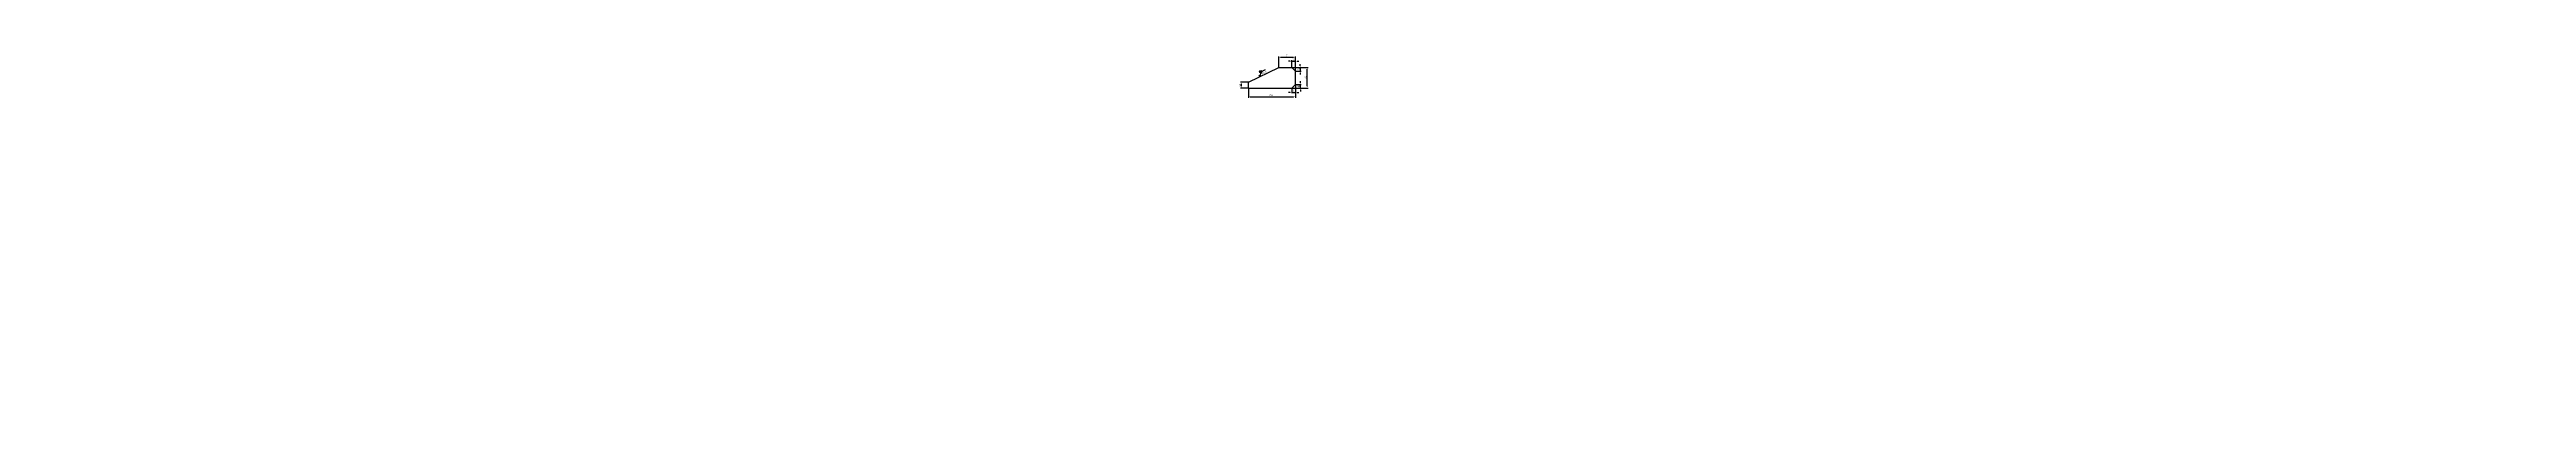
# Model space of a CAD drawing. Header units: millimetres. Extents: x 101 to 10688, y -949 to 617.
# The model-space entities are those that its viewports show. They can reach past a viewport. Long polylines and large blocks are cut down to what shows.
import ezdxf

# ---------------------------------------------------------------- set-up
doc = ezdxf.new("R2010")
doc.units = ezdxf.units.MM
for name, color, linetype in [('Cont', 6, 'Continuous'), ('Dim', 7, 'Continuous'), ('Hatch', 2, 'Continuous'), ('Text', 3, 'Continuous')]:
    doc.layers.add(name, color=color, linetype=linetype)
doc.styles.add('Style1', font='romans.shx', dxfattribs={"width": 0.8})
doc.dimstyles.new('LIN_2.5$0', dxfattribs={"dimscale": 2.5, "dimtxt": 3, "dimasz": 3, "dimexe": 1.5, "dimexo": 0, "dimgap": 1.5, "dimtad": 3, "dimdec": 0, "dimzin": 13, "dimdsep": 46, "dimtxsty": 'Style1', "dimcen": 0, "dimclrt": 3, "dimadec": 0, "dimazin": 0, "dimtfac": 1, "dimtdec": 0, "dimtmove": 0, "dimatfit": 3, "dimfxl": 1, "dimtolj": 1, "dimtzin": 13, "dimarcsym": 0})
pattern_1 = [(45, (9476.1739, -80.6888), (-0.56126601, 0.56126601), []), (135, (9476.1739, -80.6888), (-0.56126601, -0.56126601), [])]
pattern_2 = [(45, (9476.1739, -1430.6888), (-0.56126601, 0.56126601), []), (135, (9476.1739, -1430.6888), (-0.56126601, -0.56126601), [])]

# ---------------------------------------------------------------- blocks, each defined once
blk = doc.blocks.new('*D15')
at = {"layer": 'Defpoints', "color": 0, "transparency": 16777216}
for p in [(5226, 452), (5426, 467), (5426, 415)]:
    blk.add_point(p, dxfattribs=at)
at = {"layer": 'Dim', "color": 0, "lineweight": -2, "transparency": 16777216}
for p, q in [((5226, 452), (5226, 411)), ((5426, 467), (5426, 411)), ((5233, 415), (5418, 415))]:
    blk.add_line(p, q, dxfattribs=at)
at = {"layer": 'Dim', "color": 0, "transparency": 16777216}
for points in [[(5233, 416), (5233, 413), (5226, 415)], [(5418, 416), (5418, 413), (5426, 415)]]:
    blk.add_solid(points, dxfattribs=at)
at = {"layer": 'Dim', "color": 3, "transparency": 16777216, "insert": (5322, 422), "char_height": 7.5, "attachment_point": 5, "style": 'Style1'}
blk.add_mtext('\\A1;200', dxfattribs=at)
blk = doc.blocks.new('*D16')
at = {"layer": 'Defpoints', "color": 0, "transparency": 16777216}
for p in [(5411, 540), (5477, 540), (5411, 452)]:
    blk.add_point(p, dxfattribs=at)
at = {"layer": 'Dim', "color": 0, "lineweight": -2, "transparency": 16777216}
for p, q in [((5411, 540), (5481, 540)), ((5477, 460), (5477, 533)), ((5411, 452), (5481, 452))]:
    blk.add_line(p, q, dxfattribs=at)
at = {"layer": 'Dim', "color": 0, "transparency": 16777216}
for points in [[(5476, 533), (5478, 533), (5477, 540)], [(5476, 460), (5478, 460), (5477, 452)]]:
    blk.add_solid(points, dxfattribs=at)
at = {"layer": 'Dim', "color": 3, "transparency": 16777216, "insert": (5469, 498), "char_height": 7.5, "attachment_point": 5, "rotation": 90, "style": 'Style1'}
blk.add_mtext('\\A1;88', dxfattribs=at)
blk = doc.blocks.new('*D17')
at = {"layer": 'Defpoints', "color": 0, "transparency": 16777216}
for p in [(5411, 540), (5426, 525), (5446, 525)]:
    blk.add_point(p, dxfattribs=at)
at = {"layer": 'Dim', "color": 0, "lineweight": -2, "transparency": 16777216}
for p, q in [((5411, 540), (5450, 540)), ((5446, 548), (5446, 555)), ((5446, 540), (5446, 525)), ((5426, 525), (5450, 525)), ((5446, 518), (5446, 510))]:
    blk.add_line(p, q, dxfattribs=at)
at = {"layer": 'Dim', "color": 0, "transparency": 16777216}
for points in [[(5445, 548), (5448, 548), (5446, 540)], [(5445, 518), (5448, 518), (5446, 525)]]:
    blk.add_solid(points, dxfattribs=at)
at = {"layer": 'Dim', "color": 3, "transparency": 16777216, "insert": (5439, 533), "char_height": 7.5, "attachment_point": 5, "rotation": 90, "style": 'Style1'}
blk.add_mtext('\\A1;15', dxfattribs=at)
blk = doc.blocks.new('*D18')
at = {"layer": 'Defpoints', "color": 0, "transparency": 16777216}
for p in [(5411, 540), (5426, 567), (5426, 525)]:
    blk.add_point(p, dxfattribs=at)
at = {"layer": 'Dim', "color": 0, "lineweight": -2, "transparency": 16777216}
for p, q in [((5403, 567), (5396, 567)), ((5411, 540), (5411, 571)), ((5411, 567), (5426, 567)), ((5426, 525), (5426, 571)), ((5433, 567), (5441, 567))]:
    blk.add_line(p, q, dxfattribs=at)
at = {"layer": 'Dim', "color": 0, "transparency": 16777216}
for points in [[(5403, 568), (5403, 566), (5411, 567)], [(5433, 568), (5433, 566), (5426, 567)]]:
    blk.add_solid(points, dxfattribs=at)
at = {"layer": 'Dim', "color": 3, "transparency": 16777216, "insert": (5418, 575), "char_height": 7.5, "attachment_point": 5, "style": 'Style1'}
blk.add_mtext('\\A1;15', dxfattribs=at)
blk = doc.blocks.new('*D12')
at = {"layer": 'Defpoints', "color": 0, "transparency": 16777216}
for p in [(5411, 452), (5426, 467), (5426, 434)]:
    blk.add_point(p, dxfattribs=at)
at = {"layer": 'Dim', "color": 0, "lineweight": -2, "transparency": 16777216}
for p, q in [((5403, 434), (5396, 434)), ((5411, 452), (5411, 430)), ((5411, 434), (5426, 434)), ((5426, 467), (5426, 430)), ((5433, 434), (5441, 434))]:
    blk.add_line(p, q, dxfattribs=at)
at = {"layer": 'Dim', "color": 0, "transparency": 16777216}
for points in [[(5403, 435), (5403, 433), (5411, 434)], [(5433, 435), (5433, 433), (5426, 434)]]:
    blk.add_solid(points, dxfattribs=at)
at = {"layer": 'Dim', "color": 3, "transparency": 16777216, "insert": (5418, 441), "char_height": 7.5, "attachment_point": 5, "style": 'Style1'}
blk.add_mtext('\\A1;15', dxfattribs=at)
blk = doc.blocks.new('*D13')
at = {"layer": 'Defpoints', "color": 0, "transparency": 16777216}
for p in [(5411, 452), (5426, 467), (5448, 467)]:
    blk.add_point(p, dxfattribs=at)
at = {"layer": 'Dim', "color": 0, "lineweight": -2, "transparency": 16777216}
for p, q in [((5411, 452), (5451, 452)), ((5426, 467), (5451, 467)), ((5448, 475), (5448, 482)), ((5448, 452), (5448, 467)), ((5448, 445), (5448, 437))]:
    blk.add_line(p, q, dxfattribs=at)
at = {"layer": 'Dim', "color": 0, "transparency": 16777216}
for points in [[(5446, 475), (5449, 475), (5448, 467)], [(5446, 445), (5449, 445), (5448, 452)]]:
    blk.add_solid(points, dxfattribs=at)
at = {"layer": 'Dim', "color": 3, "transparency": 16777216, "insert": (5440, 460), "char_height": 7.5, "attachment_point": 5, "rotation": 90, "style": 'Style1'}
blk.add_mtext('\\A1;15', dxfattribs=at)
blk = doc.blocks.new('*D19')
at = {"layer": 'Defpoints', "color": 0, "transparency": 16777216}
for p in [(5196, 477), (5226, 477), (5226, 452)]:
    blk.add_point(p, dxfattribs=at)
at = {"layer": 'Dim', "color": 0, "lineweight": -2, "transparency": 16777216}
for p, q in [((5226, 477), (5192, 477)), ((5226, 452), (5192, 452)), ((5196, 460), (5196, 470))]:
    blk.add_line(p, q, dxfattribs=at)
at = {"layer": 'Dim', "color": 0, "transparency": 16777216}
for points in [[(5195, 470), (5197, 470), (5196, 477)], [(5195, 460), (5197, 460), (5196, 452)]]:
    blk.add_solid(points, dxfattribs=at)
at = {"layer": 'Dim', "color": 3, "transparency": 16777216, "insert": (5188, 465), "char_height": 7.5, "attachment_point": 5, "rotation": 90, "style": 'Style1'}
blk.add_mtext('\\A1;25', dxfattribs=at)
blk = doc.blocks.new('*D14')
at = {"layer": 'Defpoints', "color": 0, "transparency": 16777216}
for p in [(5355, 540), (5426, 585), (5426, 525)]:
    blk.add_point(p, dxfattribs=at)
at = {"layer": 'Dim', "color": 0, "lineweight": -2, "transparency": 16777216}
for p, q in [((5355, 540), (5355, 588)), ((5362, 585), (5418, 585)), ((5426, 525), (5426, 588))]:
    blk.add_line(p, q, dxfattribs=at)
at = {"layer": 'Dim', "color": 0, "transparency": 16777216}
for points in [[(5362, 586), (5362, 583), (5355, 585)], [(5418, 586), (5418, 583), (5426, 585)]]:
    blk.add_solid(points, dxfattribs=at)
at = {"layer": 'Dim', "color": 3, "transparency": 16777216, "insert": (5390, 592), "char_height": 7.5, "attachment_point": 5, "style": 'Style1'}
blk.add_mtext('\\A1;71', dxfattribs=at)
blk = doc.blocks.new('A$C6CF913E7')
at = {"layer": 'Text'}
blk.add_circle((0, 0), 2, dxfattribs=at)
blk = doc.blocks.new('sherISO_07')
at = {"layer": 'Text'}
blk.add_line((4, 7), (12.9, 7), dxfattribs=at)
blk.add_lwpolyline([(-1.7, 3), (0, 0), (4, 7)], dxfattribs=at)
blk.add_blockref('A$C6CF913E7', (4, 7))
at = {"layer": 'Text', "style": 'Style1', "width": 0.8}
blk.add_text('Ra', height=3, dxfattribs=at).set_placement((3.6, 1.5))
blk.add_attdef('25', (8.7, 1.5), '', height=3, dxfattribs=at)

msp = doc.modelspace()

# ---------------------------------------------------------------- hatches: boundary and pattern name
at = {"layer": 'Hatch'}
h = msp.add_hatch(dxfattribs=at)
h.set_pattern_fill('ANSI37', color=256, scale=0.25)
h.set_pattern_definition(pattern_1)
edge = h.paths.add_edge_path()
edge.add_arc((4309.1, 617.3), 3, 179.86487, 179.88012)
edge.add_line((4306.1, 617.3), (4306.1, 617.3))
edge.add_line((4306.1, 617.3), (4306.1, 617.3))
h = msp.add_hatch(dxfattribs=at)
h.set_pattern_fill('ANSI37', color=256, scale=0.25)
h.set_pattern_definition(pattern_1)
edge = h.paths.add_edge_path()
edge.add_arc((10685.1, 617.3), 3, 0.11988, 0.13513, ccw=False)
edge.add_line((10688.1, 617.3), (10688.1, 617.3))
edge.add_line((10688.1, 617.3), (10688.1, 617.3))
h = msp.add_hatch(dxfattribs=at)
h.set_pattern_fill('ANSI37', color=256, scale=0.25)
h.set_pattern_definition(pattern_1)
edge = h.paths.add_edge_path()
edge.add_arc((4309.1, 401.3), 3, 180.11988, 180.13513, ccw=False)
edge.add_line((4306.1, 401.3), (4306.1, 401.3))
edge.add_line((4306.1, 401.3), (4306.1, 401.3))
h = msp.add_hatch(dxfattribs=at)
h.set_pattern_fill('ANSI37', color=256, scale=0.25)
h.set_pattern_definition(pattern_1)
edge = h.paths.add_edge_path()
edge.add_arc((10685.1, 401.3), 3, 359.86487, 359.88012)
edge.add_line((10688.1, 401.3), (10688.1, 401.3))
edge.add_line((10688.1, 401.3), (10688.1, 401.3))
h = msp.add_hatch(dxfattribs=at)
h.set_pattern_fill('ANSI37', color=256, scale=0.25)
h.set_pattern_definition(pattern_2)
edge = h.paths.add_edge_path()
edge.add_arc((4309.1, -732.7), 3, 179.86487, 179.88012)
edge.add_line((4306.1, -732.7), (4306.1, -732.7))
edge.add_line((4306.1, -732.7), (4306.1, -732.7))
h = msp.add_hatch(dxfattribs=at)
h.set_pattern_fill('ANSI37', color=256, scale=0.25)
h.set_pattern_definition(pattern_2)
edge = h.paths.add_edge_path()
edge.add_arc((10685.1, -732.7), 3, 0.11988, 0.13513, ccw=False)
edge.add_line((10688.1, -732.7), (10688.1, -732.7))
edge.add_line((10688.1, -732.7), (10688.1, -732.7))
h = msp.add_hatch(dxfattribs=at)
h.set_pattern_fill('ANSI37', color=256, scale=0.25)
h.set_pattern_definition(pattern_2)
edge = h.paths.add_edge_path()
edge.add_arc((4309.1, -948.7), 3, 180.11988, 180.13513, ccw=False)
edge.add_line((4306.1, -948.7), (4306.1, -948.7))
edge.add_line((4306.1, -948.7), (4306.1, -948.7))
h = msp.add_hatch(dxfattribs=at)
h.set_pattern_fill('ANSI37', color=256, scale=0.25)
h.set_pattern_definition(pattern_2)
edge = h.paths.add_edge_path()
edge.add_arc((10685.1, -948.7), 3, 359.86487, 359.88012)
edge.add_line((10688.1, -948.7), (10688.1, -948.7))
edge.add_line((10688.1, -948.7), (10688.1, -948.7))

# ---------------------------------------------------------------- linework, layer by layer
at = {"layer": 'Cont'}
for p, q in [((5225.9, 477.2), (5354.9, 540.2)), ((5354.9, 540.2), (5410.9, 540.2)), ((5410.9, 540.2), (5425.9, 525.2)), ((5225.9, 452.2), (5225.9, 477.2)), ((5225.9, 452.2), (5410.9, 452.2)), ((5425.9, 467.2), (5410.9, 452.2)), ((5425.9, 467.2), (5425.9, 525.2))]:
    msp.add_line(p, q, dxfattribs=at)

# ---------------------------------------------------------------- block references
at = {"layer": 'Dim', "xscale": 2.5, "yscale": 2.5, "zscale": 2.5, "rotation": 26.0295921915383}
msp.add_blockref('sherISO_07', (5276.9, 502.1), dxfattribs=at).add_auto_attribs({'25': '25'})

# ---------------------------------------------------------------- dimensions: what is measured, and where the dimension line sits
at = {"layer": 'Dim'}
for base, p1, p2, picture, middle in [((5425.9, 584.7), (5354.9, 540.2), (5425.9, 525.2), '*D14', (5390.4, 584.7)), ((5425.9, 567.1), (5410.9, 540.2), (5425.9, 525.2), '*D18', (5418.4, 567.1)), ((5425.9, 414.5), (5225.9, 452.2), (5425.9, 467.2), '*D15', (5322.3, 414.5)), ((5425.9, 433.9), (5410.9, 452.2), (5425.9, 467.2), '*D12', (5418.4, 433.9))]:
    dim = msp.add_linear_dim(base=base, p1=p1, p2=p2, dimstyle='LIN_2.5$0', dxfattribs=at)
    dim.commit()
    dim.dimension.update_dxf_attribs({"geometry": picture, "text_midpoint": middle, "dimtype": 160})
for base, p1, p2, picture, middle in [((5446.4, 525.2), (5410.9, 540.2), (5425.9, 525.2), '*D17', (5446.4, 532.7)), ((5477, 540.2), (5410.9, 452.2), (5410.9, 540.2), '*D16', (5477, 497.5)), ((5447.6, 467.2), (5410.9, 452.2), (5425.9, 467.2), '*D13', (5447.6, 459.7))]:
    dim = msp.add_linear_dim(base=base, p1=p1, p2=p2, angle=90, dimstyle='LIN_2.5$0', dxfattribs=at)
    dim.commit()
    dim.dimension.update_dxf_attribs({"geometry": picture, "text_midpoint": middle, "dimtype": 160})
dim = msp.add_linear_dim(base=(5195.9, 477.2), p1=(5225.9, 452.2), p2=(5225.9, 477.2), angle=90, dimstyle='LIN_2.5$0', dxfattribs=at)
dim.commit()
dim.dimension.update_dxf_attribs({"geometry": '*D19', "text_midpoint": (5188.4, 464.7)})

doc.saveas('drawing.dxf')
